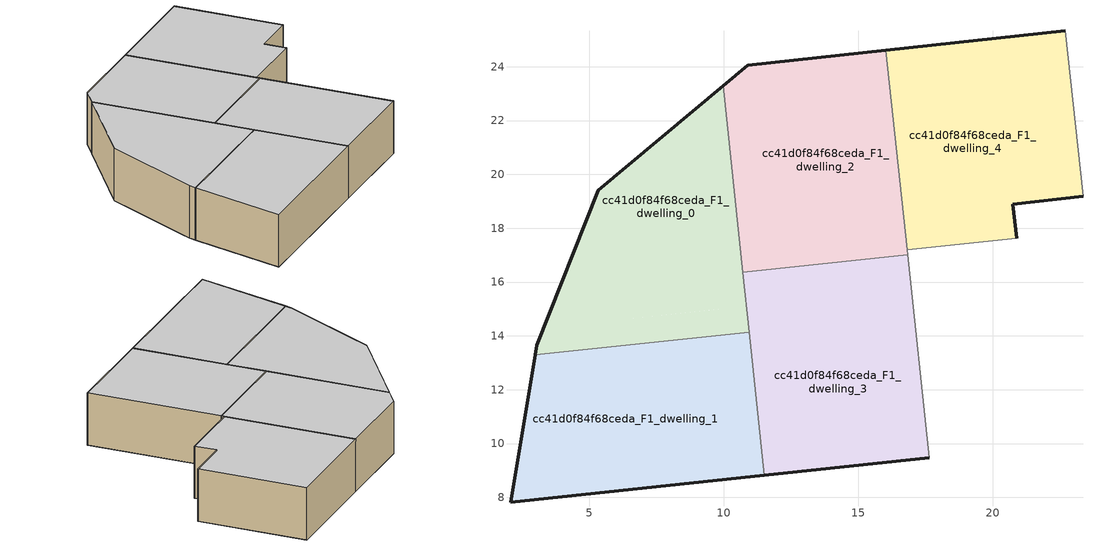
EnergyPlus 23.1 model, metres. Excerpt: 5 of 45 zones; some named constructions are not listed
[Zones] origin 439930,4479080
cc41d0f84f68ceda_F1_dwelling_0
 floor to cc41d0f84f68ceda_F0_dwelling_5 (EU_floor_Construction): 10.84,15.09 9.97,23.28 5.33,19.41 3.3,14.29 z3
 floor to cc41d0f84f68ceda_F0_dwelling_11 (EU_floor_Construction): 9.75,14.01 9.65,14.97 3.3,14.29 3.05,13.66 2.99,13.29 z3
 floor to cc41d0f84f68ceda_F0_dwelling_10 (EU_floor_Construction): 10.94,14.13 10.84,15.09 9.65,14.97 9.75,14.01 z3
 wall outside (EU_wall_Construction): 2.99,13.29 3.05,13.66 5.33,19.41 9.97,23.28 z3:6
 wall to cc41d0f84f68ceda_F1_dwelling_1 (EU_wall_Construction): 10.94,14.13 2.99,13.29 z3:6
 wall to cc41d0f84f68ceda_F1_dwelling_2 (EU_wall_Construction): 9.97,23.28 10.71,16.36 z3:6
 wall to cc41d0f84f68ceda_F1_dwelling_3 (EU_wall_Construction): 10.71,16.36 10.94,14.13 z3:6
 ceiling to cc41d0f84f68ceda_F2_dwelling_0 (EU_floor_Construction): 9.97,23.28 10.94,14.13 2.99,13.29 3.05,13.66 5.33,19.41 z6
cc41d0f84f68ceda_F1_dwelling_1
 floor to cc41d0f84f68ceda_F0_dwelling_11 (EU_floor_Construction): 10.32,8.7 9.75,14.01 2.99,13.29 2.08,7.82 z3
 floor adiabatic (EU_floor_Construction): 11.51,8.82 10.94,14.13 9.75,14.01 10.32,8.7 z3
 wall outside (EU_wall_Construction): 11.51,8.82 2.08,7.82 2.99,13.29 z3:6
 wall to cc41d0f84f68ceda_F1_dwelling_3 (EU_wall_Construction): 10.94,14.13 11.51,8.82 z3:6
 ceiling to cc41d0f84f68ceda_F2_dwelling_1 (EU_floor_Construction): 10.94,14.13 11.51,8.82 2.08,7.82 2.99,13.29 z6
cc41d0f84f68ceda_F1_dwelling_2
 floor to cc41d0f84f68ceda_F0_dwelling_4 (EU_floor_Construction): 16.8,17.01 15.99,24.6 10.89,24.05 10.79,23.96 11.58,16.45 z3
 floor to cc41d0f84f68ceda_F0_dwelling_5 (EU_floor_Construction): 11.58,16.45 10.79,23.96 9.97,23.28 10.71,16.36 z3
 floor to cc41d0f84f68ceda_F0_dwelling_3 (EU_floor_Construction): 16.83,17.01 16.03,24.61 15.99,24.6 16.8,17.01 z3
 wall outside (EU_wall_Construction): 9.97,23.28 10.89,24.05 16.03,24.61 z3:6
 wall to cc41d0f84f68ceda_F1_dwelling_3 (EU_wall_Construction): 16.83,17.01 10.71,16.36 z3:6
 wall to cc41d0f84f68ceda_F1_dwelling_4 (EU_wall_Construction): 16.03,24.61 16.81,17.2 z3:6
 wall to cc41d0f84f68ceda_F1_dwelling_5 (EU_wall_Construction): 16.81,17.2 16.83,17.01 z3:6
 ceiling to cc41d0f84f68ceda_F2_dwelling_2 (EU_floor_Construction): 16.03,24.61 16.83,17.01 10.71,16.36 9.97,23.28 10.89,24.05 z6
cc41d0f84f68ceda_F1_dwelling_3
 floor to cc41d0f84f68ceda_F0_dwelling_10 (EU_floor_Construction): 17.63,9.47 16.97,15.74 10.84,15.09 11.51,8.82 z3
 floor to cc41d0f84f68ceda_F0_dwelling_4 (EU_floor_Construction): 16.93,15.74 16.8,17.01 11.58,16.45 11.72,15.19 z3
 floor to cc41d0f84f68ceda_F0_dwelling_5 (EU_floor_Construction): 11.72,15.19 11.58,16.45 10.71,16.36 10.84,15.09 z3
 floor to cc41d0f84f68ceda_F0_dwelling_3 (EU_floor_Construction): 16.97,15.74 16.83,17.01 16.8,17.01 16.93,15.74 z3
 wall outside (EU_wall_Construction): 17.63,9.47 11.51,8.82 z3:6
 wall to cc41d0f84f68ceda_F1_dwelling_5 (EU_wall_Construction): 16.83,17.01 17.63,9.47 z3:6
 ceiling to cc41d0f84f68ceda_F2_dwelling_3 (EU_floor_Construction): 16.83,17.01 17.63,9.47 11.51,8.82 10.71,16.36 z6
cc41d0f84f68ceda_F1_dwelling_4
 floor to cc41d0f84f68ceda_F0_dwelling_3 (EU_floor_Construction): 20.89,17.63 20.74,18.9 22.33,19.07 21.68,25.22 16.03,24.61 16.81,17.2 z3
 floor to cc41d0f84f68ceda_F0_dwelling_2 (EU_floor_Construction): 23.34,19.18 22.69,25.33 21.68,25.22 22.33,19.07 z3
 wall outside (EU_wall_Construction): 16.03,24.61 22.69,25.33 / 23.34,19.18 20.74,18.9 20.89,17.63 z3:6
 wall to cc41d0f84f68ceda_F1_dwelling_5 (EU_wall_Construction): 20.89,17.63 16.81,17.2 z3:6
 wall to cc41d0f84f68ceda_F1_dwelling_6 (EU_wall_Construction): 22.69,25.33 23.34,19.18 z3:6
 ceiling to cc41d0f84f68ceda_F2_dwelling_4 (EU_floor_Construction): 22.69,25.33 23.34,19.18 20.74,18.9 20.89,17.63 16.81,17.2 16.03,24.61 z6
[SCHEDULE:FILE] Column Number=1; Rows to Skip at Top=0; Number of Hours of Data=8760; Column Separator=Comma; Interpolate to Timestep=No; Minutes per Item=60; Adjust Schedule for Daylight Savings=Yes
Name | File
EU_Step8_GainSchedule_cc41d0f84f68ceda_F1_dwelling_5_f000 | ../../schedules/cc41d0f84f68ceda/cc41d0f84f68ceda_F1_dwelling_5_f000_gain.csv
EU_Step8_GainSchedule_cc41d0f84f68ceda_F1_dwelling_6_f000 | ../../schedules/cc41d0f84f68ceda/cc41d0f84f68ceda_F1_dwelling_6_f000_gain.csv
EU_Step8_GainSchedule_cc41d0f84f68ceda_F1_dwelling_7_f000 | ../../schedules/cc41d0f84f68ceda/cc41d0f84f68ceda_F1_dwelling_7_f000_gain.csv
EU_Step8_GainSchedule_cc41d0f84f68ceda_F1_dwelling_8_f000 | ../../schedules/cc41d0f84f68ceda/cc41d0f84f68ceda_F1_dwelling_8_f000_gain.csv
EU_Step8_GainSchedule_cc41d0f84f68ceda_F1_dwelling_9_f000 | ../../schedules/cc41d0f84f68ceda/cc41d0f84f68ceda_F1_dwelling_9_f000_gain.csv
EU_Step8_GainSchedule_cc41d0f84f68ceda_F1_dwelling_10_f000 | ../../schedules/cc41d0f84f68ceda/cc41d0f84f68ceda_F1_dwelling_10_f000_gain.csv
EU_Step8_GainSchedule_cc41d0f84f68ceda_F2_dwelling_0_f000 | ../../schedules/cc41d0f84f68ceda/cc41d0f84f68ceda_F2_dwelling_0_f000_gain.csv
EU_Step8_GainSchedule_cc41d0f84f68ceda_F2_dwelling_1_f000 | ../../schedules/cc41d0f84f68ceda/cc41d0f84f68ceda_F2_dwelling_1_f000_gain.csv
EU_Step8_GainSchedule_cc41d0f84f68ceda_F2_dwelling_2_f000 | ../../schedules/cc41d0f84f68ceda/cc41d0f84f68ceda_F2_dwelling_2_f000_gain.csv
EU_Step8_GainSchedule_cc41d0f84f68ceda_F2_dwelling_3_f000 | ../../schedules/cc41d0f84f68ceda/cc41d0f84f68ceda_F2_dwelling_3_f000_gain.csv
EU_Step8_GainSchedule_cc41d0f84f68ceda_F2_dwelling_4_f000 | ../../schedules/cc41d0f84f68ceda/cc41d0f84f68ceda_F2_dwelling_4_f000_gain.csv
EU_Step8_GainSchedule_cc41d0f84f68ceda_F2_dwelling_5_f000 | ../../schedules/cc41d0f84f68ceda/cc41d0f84f68ceda_F2_dwelling_5_f000_gain.csv
EU_Step8_GainSchedule_cc41d0f84f68ceda_F2_dwelling_6_f000 | ../../schedules/cc41d0f84f68ceda/cc41d0f84f68ceda_F2_dwelling_6_f000_gain.csv
EU_Step8_GainSchedule_cc41d0f84f68ceda_F2_dwelling_7_f000 | ../../schedules/cc41d0f84f68ceda/cc41d0f84f68ceda_F2_dwelling_7_f000_gain.csv
EU_Step8_GainSchedule_cc41d0f84f68ceda_F2_dwelling_8_f000 | ../../schedules/cc41d0f84f68ceda/cc41d0f84f68ceda_F2_dwelling_8_f000_gain.csv
EU_Step8_GainSchedule_cc41d0f84f68ceda_F2_dwelling_9_f000 | ../../schedules/cc41d0f84f68ceda/cc41d0f84f68ceda_F2_dwelling_9_f000_gain.csv
EU_Step8_GainSchedule_cc41d0f84f68ceda_F2_dwelling_10_f000 | ../../schedules/cc41d0f84f68ceda/cc41d0f84f68ceda_F2_dwelling_10_f000_gain.csv
